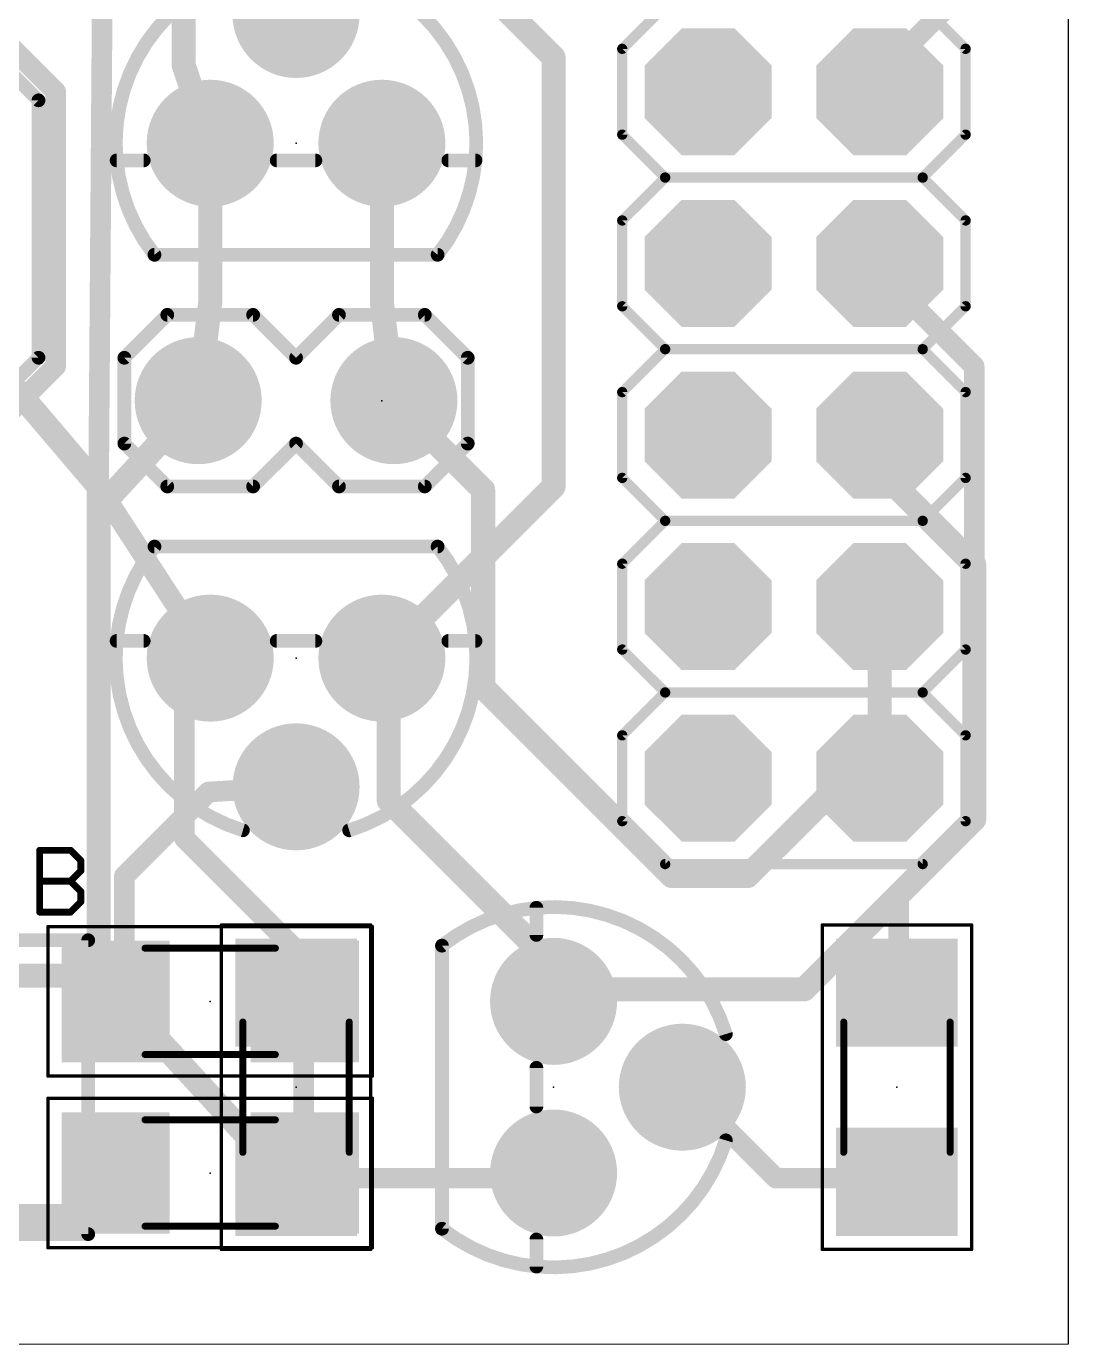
# Model space of a CAD drawing. Extents: x 0 to 91.2, y 0 to 65.1.
# Drawn here: x 37.92 to 53.34, y 0 to 19.51 of the extents above; entities that cross this region are included whole.
import ezdxf

# ---------------------------------------------------------------- set-up
doc = ezdxf.new("R2010")
doc.units = 0
for name, color, linetype in [('1', 22, 'CONTINUOUS'), ('16', 175, 'CONTINUOUS'), ('17', 82, 'CONTINUOUS'), ('20', 7, 'CONTINUOUS'), ('21', 253, 'CONTINUOUS'), ('23', 7, 'CONTINUOUS'), ('24', 7, 'CONTINUOUS'), ('39', 22, 'CONTINUOUS'), ('40', 175, 'CONTINUOUS'), ('51', 253, 'CONTINUOUS'), ('52', 253, 'CONTINUOUS')]:
    doc.layers.add(name, color=color, linetype=linetype)

# ---------------------------------------------------------------- blocks, each defined once
blk = doc.blocks.new('RECT')
blk.add_solid([(-0.5, -0.5), (0.5, -0.5), (-0.5, 0.5), (0.5, 0.5)])
blk = doc.blocks.new('OCTAGONP')
at = {"const_width": 0.5}
blk.add_lwpolyline([(-0.25, -0.1036), (-0.25, 0.1036), (-0.1036, 0.25), (0.1036, 0.25), (0.25, 0.1036), (0.25, -0.1036), (0.1036, -0.25), (-0.1036, -0.25), (-0.25, -0.1036), (-0.25, 0.1036)], dxfattribs=at)
blk = doc.blocks.new('ROUNDP')
at = {"const_width": 0.5}
blk.add_lwpolyline([(0, -0.25, 1), (0, 0.25, 1), (0, -0.25)], format="xyb", dxfattribs=at)

msp = doc.modelspace()

# ---------------------------------------------------------------- linework, layer by layer
at = {"layer": '1'}
for points, const_width in [([(50.546, 15.875), (50.546, 16.002)], 0.3048), ([(50.546, 15.875), (51.943, 14.478)], 0.3048), ([(36.83, 15.24), (38.989, 12.7)], 0.3556), ([(51.943, 14.478), (51.943, 7.7724)], 0.3048), ([(40.4622, 13.97), (38.989, 12.3698)], 0.3556), ([(43.3578, 13.97), (44.6786, 12.6492)], 0.3556), ([(38.989, 12.7), (38.989, 12.3698)], 0.3556), ([(44.6786, 12.6492), (44.6786, 9.7282)], 0.3556), ([(38.989, 12.3698), (38.989, 5.461)], 0.3556), ([(50.546, 8.382), (50.546, 10.922)], 0.3556), ([(40.386, 9.906), (40.64, 10.16)], 0.3048), ([(40.259, 9.906), (40.259, 7.493)], 0.3048), ([(40.259, 9.906), (40.386, 9.906)], 0.3048), ([(44.6786, 9.7282), (47.4726, 6.9342)], 0.3556), ([(48.5902, 6.9342), (49.9872, 8.3312)], 0.3556), ([(49.9872, 8.3312), (50.4063, 8.3312)], 0.3556), ([(50.4063, 8.3312), (50.546, 8.382)], 0.3556), ([(51.943, 7.7724), (50.8254, 6.6548)], 0.3048), ([(40.259, 7.493), (41.91, 5.842)], 0.3048), ([(47.4726, 6.9342), (48.5902, 6.9342)], 0.3556), ([(50.8254, 6.6548), (50.8254, 5.2578)], 0.3048), ([(41.91, 5.842), (41.91, 5.21)], 0.3048), ([(38.989, 5.461), (34.925, 5.461)], 0.3556), ([(39.0017, 5.461), (38.989, 5.461)], 0.3556), ([(41.8846, 2.3241), (39.0017, 5.461)], 0.3556), ([(50.8254, 5.2578), (50.8, 5.21)], 0.3048), ([(47.752, 3.7211), (47.625, 3.81)], 0.3048), ([(47.752, 3.7211), (49.0093, 2.4638)], 0.3048), ([(41.8846, 2.3241), (41.91, 2.41)], 0.3556), ([(49.0093, 2.4638), (50.6857, 2.4638)], 0.3048), ([(50.6857, 2.4638), (50.8, 2.41)], 0.3048)]:
    msp.add_lwpolyline(points, dxfattribs=dict(at, const_width=const_width))
for points, const_width in [([(50.6222, 16.002, 1), (50.4698, 16.002)], 0.1524), ([(50.5999, 15.9289, 1), (50.4921, 15.8211)], 0.1524), ([(50.4698, 15.875, 1), (50.6222, 15.875)], 0.1524), ([(52.0192, 14.478, 1), (51.8668, 14.478)], 0.1524), ([(51.8891, 14.4241, 1), (51.9969, 14.5319)], 0.1524), ([(40.5276, 13.9098, 1), (40.3968, 14.0302)], 0.1778), ([(43.4207, 14.0329, 1), (43.2949, 13.9071)], 0.1778), ([(39.0779, 12.7, 1), (38.9001, 12.7)], 0.1778), ([(38.9213, 12.6424, 1), (39.0567, 12.7576)], 0.1778), ([(44.7675, 12.6492, 1), (44.5897, 12.6492)], 0.1778), ([(44.6157, 12.5863, 1), (44.7415, 12.7121)], 0.1778), ([(39.0779, 12.3698, 1), (38.9001, 12.3698)], 0.1778), ([(38.9236, 12.43, 1), (39.0544, 12.3096)], 0.1778), ([(38.9001, 12.3698, 1), (39.0779, 12.3698)], 0.1778), ([(50.6349, 10.922, 1), (50.4571, 10.922)], 0.1778), ([(40.6939, 10.1061, 1), (40.5861, 10.2139)], 0.1524), ([(40.3352, 9.906, 1), (40.1828, 9.906)], 0.1524), ([(40.259, 9.9822, 1), (40.259, 9.8298)], 0.1524), ([(40.3321, 9.9599, 1), (40.4399, 9.8521)], 0.1524), ([(40.386, 9.8298, 1), (40.386, 9.9822)], 0.1524), ([(44.7415, 9.7911, 1), (44.6157, 9.6653)], 0.1778), ([(44.5897, 9.7282, 1), (44.7675, 9.7282)], 0.1778), ([(49.9872, 8.4201, 1), (49.9872, 8.2423)], 0.1778), ([(50.0501, 8.2683, 1), (49.9243, 8.3941)], 0.1778), ([(50.3759, 8.4147, 1), (50.4367, 8.2477)], 0.1778), ([(50.4063, 8.2423, 1), (50.4063, 8.4201)], 0.1778), ([(50.4571, 8.382, 1), (50.6349, 8.382)], 0.1778), ([(50.5764, 8.2985, 1), (50.5156, 8.4655)], 0.1778), ([(51.8668, 7.7724, 1), (52.0192, 7.7724)], 0.1524), ([(51.9969, 7.7185, 1), (51.8891, 7.8263)], 0.1524), ([(40.3129, 7.5469, 1), (40.2051, 7.4391)], 0.1524), ([(40.1828, 7.493, 1), (40.3352, 7.493)], 0.1524), ([(47.4726, 7.0231, 1), (47.4726, 6.8453)], 0.1778), ([(47.4097, 6.8713, 1), (47.5355, 6.9971)], 0.1778), ([(48.5273, 6.9971, 1), (48.6531, 6.8713)], 0.1778), ([(48.5902, 6.8453, 1), (48.5902, 7.0231)], 0.1778), ([(50.9016, 6.6548, 1), (50.7492, 6.6548)], 0.1524), ([(50.7715, 6.7087, 1), (50.8793, 6.6009)], 0.1524), ([(41.9862, 5.842, 1), (41.8338, 5.842)], 0.1524), ([(41.8561, 5.7881, 1), (41.9639, 5.8959)], 0.1524), ([(38.989, 5.5499, 1), (38.989, 5.3721)], 0.1778), ([(38.9001, 5.461, 1), (39.0779, 5.461)], 0.1778), ([(39.0672, 5.5212, 1), (38.9362, 5.4008)], 0.1778), ([(38.989, 5.3721, 1), (38.989, 5.5499)], 0.1778), ([(39.0017, 5.3721, 1), (39.0017, 5.5499)], 0.1778), ([(41.8338, 5.21, 1), (41.9862, 5.21)], 0.1524), ([(50.7327, 5.2458, 1), (50.8673, 5.1742)], 0.1524), ([(50.7492, 5.2578, 1), (50.9016, 5.2578)], 0.1524), ([(50.8927, 5.222, 1), (50.7581, 5.2936)], 0.1524), ([(47.6687, 3.8724, 1), (47.5813, 3.7476)], 0.1524), ([(47.8059, 3.775, 1), (47.6981, 3.6672)], 0.1524), ([(47.7083, 3.6587, 1), (47.7957, 3.7835)], 0.1524), ([(41.9953, 2.3848, 1), (41.8247, 2.4352)], 0.1778), ([(49.0093, 2.54, 1), (49.0093, 2.3876)], 0.1524), ([(48.9554, 2.4099, 1), (49.0632, 2.5177)], 0.1524), ([(50.7182, 2.5327, 1), (50.6532, 2.3949)], 0.1524), ([(50.6857, 2.3876, 1), (50.6857, 2.54)], 0.1524), ([(50.7675, 2.3411, 1), (50.8325, 2.4789)], 0.1524), ([(41.7993, 2.3493, 1), (41.9699, 2.2989)], 0.1778), ([(41.8191, 2.2639, 1), (41.9501, 2.3843)], 0.1778)]:
    msp.add_lwpolyline(points, format="xyb", dxfattribs=dict(at, const_width=const_width))
at = {"layer": '16'}
for points, const_width in [([(39.116, 29.718), (38.989, 12.7)], 0.3048), ([(43.18, 21.59), (45.72, 19.05)], 0.3556), ([(36.449, 20.447), (38.354, 18.542)], 0.3048), ([(52.07, 20.32), (50.546, 18.796)], 0.3048), ([(40.2463, 19.8247), (40.2463, 18.9357)], 0.3556), ([(45.72, 12.7), (45.72, 19.05)], 0.3556), ([(40.2463, 18.9357), (40.64, 17.78)], 0.3556), ([(50.546, 18.796), (50.546, 18.542)], 0.3048), ([(38.354, 18.542), (38.354, 14.478)], 0.3048), ([(40.64, 17.78), (40.64, 15.4178)], 0.3556), ([(43.18, 17.78), (43.18, 15.4178)], 0.3556), ([(40.64, 15.4178), (40.4622, 13.97)], 0.3556), ([(43.18, 15.4178), (43.3578, 13.97)], 0.3556), ([(38.354, 14.478), (37.592, 13.716)], 0.3048), ([(50.546, 12.9413), (50.546, 13.462)], 0.3556), ([(51.943, 11.5443), (50.546, 12.9413)], 0.3556), ([(43.18, 10.16), (45.72, 12.7)], 0.3556), ([(38.989, 12.7), (40.64, 10.16)], 0.3048), ([(51.943, 7.7724), (51.943, 11.5443)], 0.3556), ([(43.2816, 10.1346), (43.18, 10.16)], 0.3556), ([(43.2816, 8.0518), (43.2816, 10.1346)], 0.3556), ([(40.6146, 8.1788), (41.91, 8.255)], 0.3048), ([(40.6146, 8.1788), (39.37, 6.9342)], 0.3048), ([(45.9359, 5.3975), (43.2816, 8.0518)], 0.3556), ([(49.4284, 5.2578), (51.943, 7.7724)], 0.3556), ([(39.37, 6.9342), (39.37, 5.1181)], 0.3048), ([(45.9359, 5.3975), (45.72, 5.08)], 0.3556), ([(39.37, 5.1181), (39.24, 5.08)], 0.3048), ([(45.7962, 5.1181), (45.72, 5.08)], 0.3556), ([(45.7962, 5.1181), (45.9359, 5.2578)], 0.3556), ([(45.9359, 5.2578), (49.4284, 5.2578)], 0.3556), ([(42.0243, 4.9784), (42.04, 5.08)], 0.3048), ([(42.0243, 2.6035), (42.0243, 4.9784)], 0.3048), ([(42.0243, 2.6035), (42.04, 2.54)], 0.3048), ([(39.24, 2.54), (38.605, 1.905)], 0.3556), ([(42.164, 2.4638), (42.04, 2.54)], 0.3048), ([(45.6565, 2.4638), (42.164, 2.4638)], 0.3048), ([(45.6565, 2.4638), (45.72, 2.54)], 0.3048), ([(38.605, 1.905), (33.909, 1.905)], 0.3556)]:
    msp.add_lwpolyline(points, dxfattribs=dict(at, const_width=const_width))
for points, const_width in [([(45.8089, 19.05, 1), (45.6311, 19.05)], 0.1778), ([(45.6571, 18.9871, 1), (45.7829, 19.1129)], 0.1778), ([(40.3305, 18.9644, 1), (40.1621, 18.907)], 0.1778), ([(40.1574, 18.9357, 1), (40.3352, 18.9357)], 0.1778), ([(50.6222, 18.796, 1), (50.4698, 18.796)], 0.1524), ([(50.4921, 18.8499, 1), (50.5999, 18.7421)], 0.1524), ([(38.4302, 18.542, 1), (38.2778, 18.542)], 0.1524), ([(38.3001, 18.4881, 1), (38.4079, 18.5959)], 0.1524), ([(50.4698, 18.542, 1), (50.6222, 18.542)], 0.1524), ([(40.7289, 17.78, 1), (40.5511, 17.78)], 0.1778), ([(43.2689, 17.78, 1), (43.0911, 17.78)], 0.1778), ([(40.5558, 17.7513, 1), (40.7242, 17.8087)], 0.1778), ([(40.5511, 15.4178, 1), (40.7289, 15.4178)], 0.1778), ([(40.7282, 15.407, 1), (40.5518, 15.4286)], 0.1778), ([(43.2682, 15.4286, 1), (43.0918, 15.407)], 0.1778), ([(43.0911, 15.4178, 1), (43.2689, 15.4178)], 0.1778), ([(38.2778, 14.478, 1), (38.4302, 14.478)], 0.1524), ([(38.4079, 14.4241, 1), (38.3001, 14.5319)], 0.1524), ([(40.374, 13.9808, 1), (40.5504, 13.9592)], 0.1778), ([(43.2696, 13.9592, 1), (43.446, 13.9808)], 0.1778), ([(50.6349, 13.462, 1), (50.4571, 13.462)], 0.1778), ([(50.6089, 13.0042, 1), (50.4831, 12.8784)], 0.1778), ([(45.7829, 12.6371, 1), (45.6571, 12.7629)], 0.1778), ([(50.4571, 12.9413, 1), (50.6349, 12.9413)], 0.1778), ([(39.0529, 12.7415, 1), (38.9251, 12.6585)], 0.1524), ([(38.9128, 12.7006, 1), (39.0652, 12.6994)], 0.1524), ([(45.6311, 12.7, 1), (45.8089, 12.7)], 0.1778), ([(52.0319, 11.5443, 1), (51.8541, 11.5443)], 0.1778), ([(51.8801, 11.4814, 1), (52.0059, 11.6072)], 0.1778), ([(40.5761, 10.1185, 1), (40.7039, 10.2015)], 0.1524), ([(43.1171, 10.2229, 1), (43.2429, 10.0971)], 0.1778), ([(43.2016, 10.2462, 1), (43.1584, 10.0738)], 0.1778), ([(43.3705, 10.1346, 1), (43.1927, 10.1346)], 0.1778), ([(43.26, 10.0484, 1), (43.3032, 10.2208)], 0.1778), ([(41.9145, 8.1789, 1), (41.9055, 8.3311)], 0.1524), ([(40.6101, 8.2549, 1), (40.6191, 8.1027)], 0.1524), ([(40.6685, 8.1249, 1), (40.5607, 8.2327)], 0.1524), ([(43.3445, 8.1147, 1), (43.2187, 7.9889)], 0.1778), ([(43.1927, 8.0518, 1), (43.3705, 8.0518)], 0.1778), ([(51.8541, 7.7724, 1), (52.0319, 7.7724)], 0.1778), ([(52.0059, 7.7095, 1), (51.8801, 7.8353)], 0.1778), ([(39.4462, 6.9342, 1), (39.2938, 6.9342)], 0.1524), ([(39.3161, 6.9881, 1), (39.4239, 6.8803)], 0.1524), ([(46.0094, 5.3475, 1), (45.8624, 5.4475)], 0.1778), ([(45.873, 5.3346, 1), (45.9988, 5.4604)], 0.1778), ([(39.3914, 5.045, 1), (39.3486, 5.1912)], 0.1524), ([(45.7333, 5.181, 1), (45.8591, 5.0552)], 0.1778), ([(45.836, 5.0386, 1), (45.7564, 5.1976)], 0.1778), ([(45.9359, 5.3467, 1), (45.9359, 5.1689)], 0.1778), ([(45.9988, 5.1949, 1), (45.873, 5.3207)], 0.1778), ([(49.3655, 5.3207, 1), (49.4913, 5.1949)], 0.1778), ([(49.4284, 5.1689, 1), (49.4284, 5.3467)], 0.1778), ([(39.2186, 5.1531, 1), (39.2614, 5.0069)], 0.1524), ([(39.2938, 5.1181, 1), (39.4462, 5.1181)], 0.1524), ([(42.1005, 4.9784, 1), (41.9481, 4.9784)], 0.1524), ([(42.1153, 5.0684, 1), (41.9647, 5.0916)], 0.1524), ([(45.6802, 5.1595, 1), (45.7598, 5.0005)], 0.1778), ([(45.6465, 5.13, 1), (45.7935, 5.03)], 0.1778), ([(41.949, 4.99, 1), (42.0996, 4.9668)], 0.1524), ([(42.0983, 2.6218, 1), (41.9503, 2.5852)], 0.1524), ([(39.3029, 2.4771, 1), (39.1771, 2.6029)], 0.1778), ([(41.9481, 2.6035, 1), (42.1005, 2.6035)], 0.1524), ([(42.0799, 2.6049, 1), (42.0001, 2.4751)], 0.1524), ([(41.966, 2.5217, 1), (42.114, 2.5583)], 0.1524), ([(42.164, 2.54, 1), (42.164, 2.3876)], 0.1524), ([(42.1241, 2.3989, 1), (42.2039, 2.5287)], 0.1524), ([(45.598, 2.5126, 1), (45.715, 2.415)], 0.1524), ([(45.6565, 2.3876, 1), (45.6565, 2.54)], 0.1524), ([(45.7785, 2.4912, 1), (45.6615, 2.5888)], 0.1524), ([(38.5421, 1.9679, 1), (38.6679, 1.8421)], 0.1778), ([(38.605, 1.8161, 1), (38.605, 1.9939)], 0.1778)]:
    msp.add_lwpolyline(points, format="xyb", dxfattribs=dict(at, const_width=const_width))
at = {"layer": '20'}
for p, q in [((53.34, 0.01), (53.34, 64.77)), ((17.78, 0), (53.34, 0.01))]:
    msp.add_line(p, q, dxfattribs=at)
at = {"layer": '21'}
for points, const_width in [([(41.1237, 20.3285, 0.5267), (39.8154, 16.129)], 0.2032), ([(44.0045, 16.129, 0.5267), (42.6963, 20.3284)], 0.2032), ([(46.7741, 19.177, 1), (46.6979, 19.177)], 0.0762), ([(46.7091, 19.2039, 1), (46.7629, 19.1501)], 0.0762), ([(51.8541, 19.177, 1), (51.7779, 19.177)], 0.0762), ([(51.7891, 19.1501, 1), (51.8429, 19.2039)], 0.0762), ([(38.1508, 18.415, 1), (38.0492, 18.415)], 0.1016), ([(38.0641, 18.3791, 1), (38.1359, 18.4509)], 0.1016), ([(46.7629, 17.9339, 1), (46.7091, 17.8801)], 0.0762), ([(51.8429, 17.8801, 1), (51.7891, 17.9339)], 0.0762), ([(46.6979, 17.907, 1), (46.7741, 17.907)], 0.0762), ([(51.7779, 17.907, 1), (51.8541, 17.907)], 0.0762), ([(39.2551, 17.5768, 1), (39.2551, 17.4752)], 0.1016), ([(39.6563, 17.4752, 1), (39.6563, 17.5768)], 0.1016), ([(41.6237, 17.5768, 1), (41.6237, 17.4752)], 0.1016), ([(42.1963, 17.4752, 1), (42.1963, 17.5768)], 0.1016), ([(44.1637, 17.5768, 1), (44.1637, 17.4752)], 0.1016), ([(44.5649, 17.4752, 1), (44.5649, 17.5768)], 0.1016), ([(47.371, 17.3101, 1), (47.371, 17.2339)], 0.0762), ([(47.3979, 17.2451, 1), (47.3441, 17.2989)], 0.0762), ([(47.3441, 17.2451, 1), (47.3979, 17.2989)], 0.0762), ([(51.2079, 17.2989, 1), (51.1541, 17.2451)], 0.0762), ([(51.1541, 17.2989, 1), (51.2079, 17.2451)], 0.0762), ([(51.181, 17.2339, 1), (51.181, 17.3101)], 0.0762), ([(46.7741, 16.637, 1), (46.6979, 16.637)], 0.0762), ([(46.7091, 16.6639, 1), (46.7629, 16.6101)], 0.0762), ([(51.8541, 16.637, 1), (51.7779, 16.637)], 0.0762), ([(51.7891, 16.6101, 1), (51.8429, 16.6639)], 0.0762), ([(39.8155, 16.1798, 1), (39.8155, 16.0782)], 0.1016), ([(39.7755, 16.0976, 1), (39.8553, 16.1604)], 0.1016), ([(43.9646, 16.1604, 1), (44.0444, 16.0976)], 0.1016), ([(44.0045, 16.0782, 1), (44.0045, 16.1798)], 0.1016), ([(46.7629, 15.3939, 1), (46.7091, 15.3401)], 0.0762), ([(51.8429, 15.3401, 1), (51.7891, 15.3939)], 0.0762), ([(40.005, 15.2908, 1), (40.005, 15.1892)], 0.1016), ([(40.0409, 15.2041, 1), (39.9691, 15.2759)], 0.1016), ([(41.3109, 15.2759, 1), (41.2391, 15.2041)], 0.1016), ([(41.275, 15.1892, 1), (41.275, 15.2908)], 0.1016), ([(42.545, 15.2908, 1), (42.545, 15.1892)], 0.1016), ([(42.5809, 15.2041, 1), (42.5091, 15.2759)], 0.1016), ([(43.8509, 15.2759, 1), (43.7791, 15.2041)], 0.1016), ([(43.815, 15.1892, 1), (43.815, 15.2908)], 0.1016), ([(46.6979, 15.367, 1), (46.7741, 15.367)], 0.0762), ([(51.7779, 15.367, 1), (51.8541, 15.367)], 0.0762), ([(38.0492, 14.605, 1), (38.1508, 14.605)], 0.1016), ([(38.1359, 14.5691, 1), (38.0641, 14.6409)], 0.1016), ([(39.4208, 14.605, 1), (39.3192, 14.605)], 0.1016), ([(39.3341, 14.6409, 1), (39.4059, 14.5691)], 0.1016), ([(41.8741, 14.6409, 1), (41.9459, 14.5691)], 0.1016), ([(41.8741, 14.5691, 1), (41.9459, 14.6409)], 0.1016), ([(44.5008, 14.605, 1), (44.3992, 14.605)], 0.1016), ([(44.4141, 14.5691, 1), (44.4859, 14.6409)], 0.1016), ([(47.371, 14.7701, 1), (47.371, 14.6939)], 0.0762), ([(47.3979, 14.7051, 1), (47.3441, 14.7589)], 0.0762), ([(47.3441, 14.7051, 1), (47.3979, 14.7589)], 0.0762), ([(51.2079, 14.7589, 1), (51.1541, 14.7051)], 0.0762), ([(51.1541, 14.7589, 1), (51.2079, 14.7051)], 0.0762), ([(51.181, 14.6939, 1), (51.181, 14.7701)], 0.0762), ([(46.7741, 14.097, 1), (46.6979, 14.097)], 0.0762), ([(46.7091, 14.1239, 1), (46.7629, 14.0701)], 0.0762), ([(51.8541, 14.097, 1), (51.7779, 14.097)], 0.0762), ([(51.7891, 14.0701, 1), (51.8429, 14.1239)], 0.0762), ([(39.4059, 13.3709, 1), (39.3341, 13.2991)], 0.1016), ([(39.3192, 13.335, 1), (39.4208, 13.335)], 0.1016), ([(41.9459, 13.3709, 1), (41.8741, 13.2991)], 0.1016), ([(41.9459, 13.2991, 1), (41.8741, 13.3709)], 0.1016), ([(44.3992, 13.335, 1), (44.5008, 13.335)], 0.1016), ([(44.4859, 13.2991, 1), (44.4141, 13.3709)], 0.1016), ([(46.7629, 12.8539, 1), (46.7091, 12.8001)], 0.0762), ([(51.8429, 12.8001, 1), (51.7891, 12.8539)], 0.0762), ([(40.005, 12.7508, 1), (40.005, 12.6492)], 0.1016), ([(39.9691, 12.6641, 1), (40.0409, 12.7359)], 0.1016), ([(41.2391, 12.7359, 1), (41.3109, 12.6641)], 0.1016), ([(41.275, 12.6492, 1), (41.275, 12.7508)], 0.1016), ([(42.545, 12.7508, 1), (42.545, 12.6492)], 0.1016), ([(42.5091, 12.6641, 1), (42.5809, 12.7359)], 0.1016), ([(43.7791, 12.7359, 1), (43.8509, 12.6641)], 0.1016), ([(43.815, 12.6492, 1), (43.815, 12.7508)], 0.1016), ([(46.6979, 12.827, 1), (46.7741, 12.827)], 0.0762), ([(51.7779, 12.827, 1), (51.8541, 12.827)], 0.0762), ([(47.371, 12.2301, 1), (47.371, 12.1539)], 0.0762), ([(47.3979, 12.1651, 1), (47.3441, 12.2189)], 0.0762), ([(47.3441, 12.1651, 1), (47.3979, 12.2189)], 0.0762), ([(51.2079, 12.2189, 1), (51.1541, 12.1651)], 0.0762), ([(51.1541, 12.2189, 1), (51.2079, 12.1651)], 0.0762), ([(51.181, 12.1539, 1), (51.181, 12.2301)], 0.0762), ([(39.8155, 11.811, 0.5267), (41.1237, 7.6116)], 0.2032), ([(39.8155, 11.8618, 1), (39.8155, 11.7602)], 0.1016), ([(39.8554, 11.7796, 1), (39.7756, 11.8424)], 0.1016), ([(42.6963, 7.6115, 0.5267), (44.0046, 11.811)], 0.2032), ([(44.0445, 11.8424, 1), (43.9647, 11.7796)], 0.1016), ([(44.0045, 11.7602, 1), (44.0045, 11.8618)], 0.1016), ([(46.7741, 11.557, 1), (46.6979, 11.557)], 0.0762), ([(46.7091, 11.5839, 1), (46.7629, 11.5301)], 0.0762), ([(51.8541, 11.557, 1), (51.7779, 11.557)], 0.0762), ([(51.7891, 11.5301, 1), (51.8429, 11.5839)], 0.0762), ([(39.2551, 10.4648, 1), (39.2551, 10.3632)], 0.1016), ([(39.6563, 10.3632, 1), (39.6563, 10.4648)], 0.1016), ([(41.6237, 10.4648, 1), (41.6237, 10.3632)], 0.1016), ([(42.1963, 10.3632, 1), (42.1963, 10.4648)], 0.1016), ([(44.1637, 10.4648, 1), (44.1637, 10.3632)], 0.1016), ([(44.5649, 10.3632, 1), (44.5649, 10.4648)], 0.1016), ([(46.7629, 10.3139, 1), (46.7091, 10.2601)], 0.0762), ([(51.8429, 10.2601, 1), (51.7891, 10.3139)], 0.0762), ([(46.6979, 10.287, 1), (46.7741, 10.287)], 0.0762), ([(51.7779, 10.287, 1), (51.8541, 10.287)], 0.0762), ([(47.371, 9.6901, 1), (47.371, 9.6139)], 0.0762), ([(47.3979, 9.6251, 1), (47.3441, 9.6789)], 0.0762), ([(47.3441, 9.6251, 1), (47.3979, 9.6789)], 0.0762), ([(51.2079, 9.6789, 1), (51.1541, 9.6251)], 0.0762), ([(51.1541, 9.6789, 1), (51.2079, 9.6251)], 0.0762), ([(51.181, 9.6139, 1), (51.181, 9.6901)], 0.0762), ([(46.7741, 9.017, 1), (46.6979, 9.017)], 0.0762), ([(46.7091, 9.0439, 1), (46.7629, 8.9901)], 0.0762), ([(51.8541, 9.017, 1), (51.7779, 9.017)], 0.0762), ([(51.7891, 8.9901, 1), (51.8429, 9.0439)], 0.0762), ([(46.7629, 7.7739, 1), (46.7091, 7.7201)], 0.0762), ([(51.8429, 7.7201, 1), (51.7891, 7.7739)], 0.0762), ([(41.1087, 7.5631, 1), (41.1387, 7.6601)], 0.1016), ([(42.6813, 7.66, 1), (42.7113, 7.563)], 0.1016), ([(46.6979, 7.747, 1), (46.7741, 7.747)], 0.0762), ([(51.7779, 7.747, 1), (51.8541, 7.747)], 0.0762), ([(38.1422, 7.316, 1), (38.0914, 7.316)], 0.0508), ([(38.1168, 7.3414, 1), (38.1168, 7.2906)], 0.0508), ([(38.5924, 7.3339, 1), (38.5565, 7.298)], 0.0508), ([(38.5744, 7.2906, 1), (38.5744, 7.3414)], 0.0508), ([(38.7524, 7.1635, 1), (38.7016, 7.1635)], 0.0508), ([(38.7016, 7.0109, 1), (38.7524, 7.0109)], 0.0508), ([(38.709, 7.1455, 1), (38.7449, 7.1814)], 0.0508), ([(38.7449, 6.993, 1), (38.709, 7.0289)], 0.0508), ([(47.371, 7.1501, 1), (47.371, 7.0739)], 0.0762), ([(47.3441, 7.0851, 1), (47.3979, 7.1389)], 0.0762), ([(51.1541, 7.1389, 1), (51.2079, 7.0851)], 0.0762), ([(51.181, 7.0739, 1), (51.181, 7.1501)], 0.0762), ([(38.1168, 6.8838, 1), (38.1168, 6.833)], 0.0508), ([(38.5924, 6.8764, 1), (38.5565, 6.8404)], 0.0508), ([(38.5565, 6.8764, 1), (38.5924, 6.8404)], 0.0508), ([(38.5744, 6.833, 1), (38.5744, 6.8838)], 0.0508), ([(38.7524, 6.7059, 1), (38.7016, 6.7059)], 0.0508), ([(38.709, 6.6879, 1), (38.7449, 6.7238)], 0.0508), ([(38.1168, 6.4262, 1), (38.1168, 6.3754)], 0.0508), ([(38.5565, 6.4188, 1), (38.5924, 6.3828)], 0.0508), ([(38.5744, 6.3754, 1), (38.5744, 6.4262)], 0.0508), ([(38.7016, 6.5533, 1), (38.7524, 6.5533)], 0.0508), ([(38.7449, 6.5354, 1), (38.709, 6.5713)], 0.0508), ([(48.2685, 4.5963, 0.5267), (44.069, 5.9046)], 0.2032), ([(45.5168, 6.4649, 1), (45.4152, 6.4649)], 0.1016), ([(38.0914, 6.4008, 1), (38.1422, 6.4008)], 0.0508), ([(38.8858, 5.985, 1), (38.7842, 5.985)], 0.1016), ([(38.835, 5.9342, 1), (38.835, 6.0358)], 0.1016), ([(45.4152, 6.0637, 1), (45.5168, 6.0637)], 0.1016), ([(44.1198, 5.9045, 1), (44.0182, 5.9045)], 0.1016), ([(44.0376, 5.9445, 1), (44.1004, 5.8647)], 0.1016), ([(48.22, 4.5813, 1), (48.317, 4.6113)], 0.1016), ([(45.5168, 4.0963, 1), (45.4152, 4.0963)], 0.1016), ([(45.4152, 3.5237, 1), (45.5168, 3.5237)], 0.1016), ([(44.069, 1.7155, 0.5267), (48.2684, 3.0237)], 0.2032), ([(48.3169, 3.0087, 1), (48.2199, 3.0387)], 0.1016), ([(44.1004, 1.7554, 1), (44.0376, 1.6756)], 0.1016), ([(44.0182, 1.7155, 1), (44.1198, 1.7155)], 0.1016), ([(38.7842, 1.635, 1), (38.8858, 1.635)], 0.1016), ([(38.835, 1.5842, 1), (38.835, 1.6858)], 0.1016), ([(45.5168, 1.5563, 1), (45.4152, 1.5563)], 0.1016), ([(45.4152, 1.1551, 1), (45.5168, 1.1551)], 0.1016)]:
    msp.add_lwpolyline(points, format="xyb", dxfattribs=dict(at, const_width=const_width))
for points, const_width in [([(46.736, 19.177), (47.371, 19.812)], 0.1524), ([(51.816, 19.177), (51.181, 19.812)], 0.1524), ([(38.1, 18.415), (37.465, 19.05)], 0.2032), ([(46.736, 17.907), (46.736, 19.177)], 0.1524), ([(51.816, 17.907), (51.816, 19.177)], 0.1524), ([(38.1, 18.415), (38.1, 14.605)], 0.2032), ([(47.371, 17.272), (46.736, 17.907)], 0.1524), ([(51.181, 17.272), (51.816, 17.907)], 0.1524), ([(39.2551, 17.526), (39.6563, 17.526)], 0.2032), ([(41.6237, 17.526), (42.1963, 17.526)], 0.2032), ([(44.1637, 17.526), (44.5649, 17.526)], 0.2032), ([(46.736, 16.637), (47.371, 17.272)], 0.1524), ([(47.371, 17.272), (51.181, 17.272)], 0.1524), ([(51.816, 16.637), (51.181, 17.272)], 0.1524), ([(46.736, 15.367), (46.736, 16.637)], 0.1524), ([(51.816, 15.367), (51.816, 16.637)], 0.1524), ([(39.8155, 16.129), (44.0045, 16.129)], 0.2032), ([(47.371, 14.732), (46.736, 15.367)], 0.1524), ([(51.181, 14.732), (51.816, 15.367)], 0.1524), ([(39.37, 14.605), (40.005, 15.24)], 0.2032), ([(40.005, 15.24), (41.275, 15.24)], 0.2032), ([(41.275, 15.24), (41.91, 14.605)], 0.2032), ([(41.91, 14.605), (42.545, 15.24)], 0.2032), ([(42.545, 15.24), (43.815, 15.24)], 0.2032), ([(44.45, 14.605), (43.815, 15.24)], 0.2032), ([(38.1, 14.605), (37.465, 13.97)], 0.2032), ([(39.37, 13.335), (39.37, 14.605)], 0.2032), ([(44.45, 13.335), (44.45, 14.605)], 0.2032), ([(46.736, 14.097), (47.371, 14.732)], 0.1524), ([(47.371, 14.732), (51.181, 14.732)], 0.1524), ([(51.816, 14.097), (51.181, 14.732)], 0.1524), ([(46.736, 12.827), (46.736, 14.097)], 0.1524), ([(51.816, 12.827), (51.816, 14.097)], 0.1524), ([(40.005, 12.7), (39.37, 13.335)], 0.2032), ([(41.91, 13.335), (41.275, 12.7)], 0.2032), ([(42.545, 12.7), (41.91, 13.335)], 0.2032), ([(43.815, 12.7), (44.45, 13.335)], 0.2032), ([(47.371, 12.192), (46.736, 12.827)], 0.1524), ([(51.181, 12.192), (51.816, 12.827)], 0.1524), ([(41.275, 12.7), (40.005, 12.7)], 0.2032), ([(43.815, 12.7), (42.545, 12.7)], 0.2032), ([(46.736, 11.557), (47.371, 12.192)], 0.1524), ([(47.371, 12.192), (51.181, 12.192)], 0.1524), ([(51.816, 11.557), (51.181, 12.192)], 0.1524), ([(44.0045, 11.811), (39.8155, 11.811)], 0.2032), ([(46.736, 10.287), (46.736, 11.557)], 0.1524), ([(51.816, 10.287), (51.816, 11.557)], 0.1524), ([(39.6563, 10.414), (39.2551, 10.414)], 0.2032), ([(42.1963, 10.414), (41.6237, 10.414)], 0.2032), ([(44.5649, 10.414), (44.1637, 10.414)], 0.2032), ([(47.371, 9.652), (46.736, 10.287)], 0.1524), ([(51.181, 9.652), (51.816, 10.287)], 0.1524), ([(46.736, 9.017), (47.371, 9.652)], 0.1524), ([(47.371, 9.652), (51.181, 9.652)], 0.1524), ([(51.816, 9.017), (51.181, 9.652)], 0.1524), ([(46.736, 7.747), (46.736, 9.017)], 0.1524), ([(51.816, 7.747), (51.816, 9.017)], 0.1524), ([(47.371, 7.112), (46.736, 7.747)], 0.1524), ([(51.181, 7.112), (51.816, 7.747)], 0.1524), ([(38.1168, 6.4008), (38.1168, 7.316)], 0.1016), ([(38.1168, 7.316), (38.5744, 7.316)], 0.1016), ([(38.5744, 7.316), (38.727, 7.1635)], 0.1016), ([(38.727, 7.0109), (38.5744, 6.8584)], 0.1016), ([(38.727, 7.1635), (38.727, 7.0109)], 0.1016), ([(51.181, 7.112), (47.371, 7.112)], 0.1524), ([(38.1168, 6.8584), (38.5744, 6.8584)], 0.1016), ([(38.5744, 6.8584), (38.727, 6.7059)], 0.1016), ([(38.727, 6.7059), (38.727, 6.5533)], 0.1016), ([(38.5744, 6.4008), (38.1168, 6.4008)], 0.1016), ([(38.727, 6.5533), (38.5744, 6.4008)], 0.1016), ([(45.466, 6.4649), (45.466, 6.0637)], 0.2032), ([(38.835, 5.985), (27.205, 5.985)], 0.2032), ([(38.835, 1.635), (38.835, 5.985)], 0.2032), ([(44.069, 5.9045), (44.069, 1.7155)], 0.2032), ([(45.466, 4.0963), (45.466, 3.5237)], 0.2032), ([(27.205, 1.635), (38.835, 1.635)], 0.2032), ([(45.466, 1.5563), (45.466, 1.1551)], 0.2032)]:
    msp.add_lwpolyline(points, dxfattribs=dict(at, const_width=const_width))
at = {"layer": '23'}
for p in [(41.91, 17.78), (43.18, 13.97), (41.91, 10.16), (41.91, 3.81), (45.72, 3.81), (50.8, 3.81)]:
    msp.add_point(p, dxfattribs=at)
at = {"layer": '24'}
for p in [(40.64, 5.08), (40.64, 2.54)]:
    msp.add_point(p, dxfattribs=at)
at = {"layer": '39', "const_width": 0.0508}
for points in [[(40.8051, 1.4097), (40.8051, 6.2103)], [(40.8051, 6.2103), (43.0149, 6.2103)], [(43.0149, 6.2103), (43.0149, 1.4097)], [(49.6951, 1.4097), (49.6951, 6.2103)], [(49.6951, 6.2103), (51.9049, 6.2103)], [(51.9049, 6.2103), (51.9049, 1.4097)], [(43.0149, 1.4097), (40.8051, 1.4097)], [(51.9049, 1.4097), (49.6951, 1.4097)]]:
    msp.add_lwpolyline(points, dxfattribs=at)
at = {"layer": '39', "const_width": 0.0254}
for points in [[(40.8178, 6.2103, 1), (40.7924, 6.2103)], [(40.8051, 6.223, 1), (40.8051, 6.1976)], [(43.0276, 6.2103, 1), (43.0022, 6.2103)], [(43.0149, 6.1976, 1), (43.0149, 6.223)], [(49.7078, 6.2103, 1), (49.6824, 6.2103)], [(49.6951, 6.223, 1), (49.6951, 6.1976)], [(51.9176, 6.2103, 1), (51.8922, 6.2103)], [(51.9049, 6.1976, 1), (51.9049, 6.223)], [(40.8051, 1.4224, 1), (40.8051, 1.397)], [(40.7924, 1.4097, 1), (40.8178, 1.4097)], [(43.0022, 1.4097, 1), (43.0276, 1.4097)], [(43.0149, 1.397, 1), (43.0149, 1.4224)], [(49.6951, 1.4224, 1), (49.6951, 1.397)], [(49.6824, 1.4097, 1), (49.7078, 1.4097)], [(51.8922, 1.4097, 1), (51.9176, 1.4097)], [(51.9049, 1.397, 1), (51.9049, 1.4224)]]:
    msp.add_lwpolyline(points, format="xyb", dxfattribs=at)
at = {"layer": '40', "const_width": 0.0508}
for points in [[(43.0403, 6.1849), (38.2397, 6.1849)], [(38.2397, 6.1849), (38.2397, 3.9751)], [(43.0403, 3.9751), (43.0403, 6.1849)], [(38.2397, 3.9751), (43.0403, 3.9751)], [(43.0403, 3.6449), (38.2397, 3.6449)], [(38.2397, 3.6449), (38.2397, 1.4351)], [(43.0403, 1.4351), (43.0403, 3.6449)], [(38.2397, 1.4351), (43.0403, 1.4351)]]:
    msp.add_lwpolyline(points, dxfattribs=at)
at = {"layer": '40', "const_width": 0.0254}
for points in [[(38.2397, 6.1976, 1), (38.2397, 6.1722)], [(38.2524, 6.1849, 1), (38.227, 6.1849)], [(43.053, 6.1849, 1), (43.0276, 6.1849)], [(43.0403, 6.1722, 1), (43.0403, 6.1976)], [(38.2397, 3.9878, 1), (38.2397, 3.9624)], [(38.227, 3.9751, 1), (38.2524, 3.9751)], [(43.0276, 3.9751, 1), (43.053, 3.9751)], [(43.0403, 3.9624, 1), (43.0403, 3.9878)], [(38.2397, 3.6576, 1), (38.2397, 3.6322)], [(38.2524, 3.6449, 1), (38.227, 3.6449)], [(43.053, 3.6449, 1), (43.0276, 3.6449)], [(43.0403, 3.6322, 1), (43.0403, 3.6576)], [(38.2397, 1.4478, 1), (38.2397, 1.4224)], [(38.227, 1.4351, 1), (38.2524, 1.4351)], [(43.0276, 1.4351, 1), (43.053, 1.4351)], [(43.0403, 1.4224, 1), (43.0403, 1.4478)]]:
    msp.add_lwpolyline(points, format="xyb", dxfattribs=at)
at = {"layer": '51', "const_width": 0.1016}
for points in [[(41.123, 4.775), (41.123, 2.845)], [(42.697, 4.775), (42.697, 2.845)], [(50.013, 4.775), (50.013, 2.845)], [(51.587, 4.775), (51.587, 2.845)]]:
    msp.add_lwpolyline(points, dxfattribs=at)
at = {"layer": '51', "const_width": 0.0508}
for points in [[(41.1484, 4.775, 1), (41.0976, 4.775)], [(42.7224, 4.775, 1), (42.6716, 4.775)], [(50.0384, 4.775, 1), (49.9876, 4.775)], [(51.6124, 4.775, 1), (51.5616, 4.775)], [(41.0976, 2.845, 1), (41.1484, 2.845)], [(42.6716, 2.845, 1), (42.7224, 2.845)], [(49.9876, 2.845, 1), (50.0384, 2.845)], [(51.5616, 2.845, 1), (51.6124, 2.845)]]:
    msp.add_lwpolyline(points, format="xyb", dxfattribs=at)
at = {"layer": '52', "const_width": 0.1016}
for points in [[(41.605, 5.867), (39.675, 5.867)], [(41.605, 4.293), (39.675, 4.293)], [(41.605, 3.327), (39.675, 3.327)], [(41.605, 1.753), (39.675, 1.753)]]:
    msp.add_lwpolyline(points, dxfattribs=at)
at = {"layer": '52', "const_width": 0.0508}
for points in [[(39.675, 5.8924, 1), (39.675, 5.8416)], [(41.605, 5.8416, 1), (41.605, 5.8924)], [(39.675, 4.3184, 1), (39.675, 4.2676)], [(41.605, 4.2676, 1), (41.605, 4.3184)], [(39.675, 3.3524, 1), (39.675, 3.3016)], [(41.605, 3.3016, 1), (41.605, 3.3524)], [(39.675, 1.7784, 1), (39.675, 1.7276)], [(41.605, 1.7276, 1), (41.605, 1.7784)]]:
    msp.add_lwpolyline(points, format="xyb", dxfattribs=at)

# ---------------------------------------------------------------- block references
at = {"layer": '1', "xscale": 1.6, "yscale": 1.8, "rotation": 270}
for p in [(41.91, 5.21), (50.8, 5.21), (41.91, 2.41), (50.8, 2.41)]:
    msp.add_blockref('RECT', p, dxfattribs=at)
at = {"layer": '16', "xscale": 1.6, "yscale": 1.8, "rotation": 180}
for p in [(39.24, 5.08), (42.04, 5.08), (39.24, 2.54), (42.04, 2.54)]:
    msp.add_blockref('RECT', p, dxfattribs=at)
at = {"layer": '17', "xscale": 1.8796, "yscale": 1.8796}
for p in [(41.91, 19.685), (41.91, 19.685), (40.64, 17.78), (40.64, 17.78), (43.18, 17.78), (43.18, 17.78)]:
    msp.add_blockref('ROUNDP', p, dxfattribs=at)
for name, p, rotation in [('OCTAGONP', (48.006, 18.542), 90), ('OCTAGONP', (48.006, 18.542), 90), ('OCTAGONP', (50.546, 18.542), 90), ('OCTAGONP', (50.546, 18.542), 90), ('OCTAGONP', (48.006, 16.002), 90), ('OCTAGONP', (48.006, 16.002), 90), ('OCTAGONP', (50.546, 16.002), 90), ('OCTAGONP', (50.546, 16.002), 90), ('ROUNDP', (40.4622, 13.97), 270), ('ROUNDP', (40.4622, 13.97), 270), ('ROUNDP', (43.3578, 13.97), 270), ('ROUNDP', (43.3578, 13.97), 270), ('OCTAGONP', (48.006, 13.462), 90), ('OCTAGONP', (48.006, 13.462), 90), ('OCTAGONP', (50.546, 13.462), 90), ('OCTAGONP', (50.546, 13.462), 90), ('OCTAGONP', (48.006, 10.922), 90), ('OCTAGONP', (48.006, 10.922), 90), ('OCTAGONP', (50.546, 10.922), 90), ('OCTAGONP', (50.546, 10.922), 90), ('ROUNDP', (40.64, 10.16), 180), ('ROUNDP', (40.64, 10.16), 180), ('ROUNDP', (43.18, 10.16), 180), ('ROUNDP', (43.18, 10.16), 180), ('ROUNDP', (41.91, 8.255), 180), ('ROUNDP', (41.91, 8.255), 180), ('OCTAGONP', (48.006, 8.382), 90), ('OCTAGONP', (48.006, 8.382), 90), ('OCTAGONP', (50.546, 8.382), 90), ('OCTAGONP', (50.546, 8.382), 90), ('ROUNDP', (45.72, 5.08), 270), ('ROUNDP', (45.72, 5.08), 270), ('ROUNDP', (47.625, 3.81), 270), ('ROUNDP', (47.625, 3.81), 270), ('ROUNDP', (45.72, 2.54), 270), ('ROUNDP', (45.72, 2.54), 270)]:
    msp.add_blockref(name, p, dxfattribs=dict(at, rotation=rotation))
at = {"layer": '51'}
for p, xscale, yscale, rotation in [((48.006, 18.542), 0.508, 0.508, 90), ((50.546, 18.542), 0.508, 0.508, 90), ((48.006, 16.002), 0.508, 0.508, 90), ((50.546, 16.002), 0.508, 0.508, 90), ((40.64, 13.97), 0.5842, 0.5842, 180), ((43.18, 13.97), 0.5842, 0.5842, 180), ((48.006, 13.462), 0.508, 0.508, 90), ((50.546, 13.462), 0.508, 0.508, 90), ((48.006, 10.922), 0.508, 0.508, 90), ((50.546, 10.922), 0.508, 0.508, 90), ((48.006, 8.382), 0.508, 0.508, 90), ((50.546, 8.382), 0.508, 0.508, 90), ((41.9091, 5.1368), 0.7501, 1.7, 270), ((50.7991, 5.1368), 0.7501, 1.7, 270), ((41.9109, 2.4832), 0.7501, 1.7, 270), ((50.8009, 2.4832), 0.7501, 1.7, 270)]:
    msp.add_blockref('RECT', p, dxfattribs=dict(at, xscale=xscale, yscale=yscale, rotation=rotation))
at = {"layer": '52', "xscale": 0.7501, "yscale": 1.7, "rotation": 180}
for p in [(39.3133, 5.0809), (41.9668, 5.0791), (39.3133, 2.5409), (41.9668, 2.5391)]:
    msp.add_blockref('RECT', p, dxfattribs=at)

doc.saveas('drawing.dxf')
